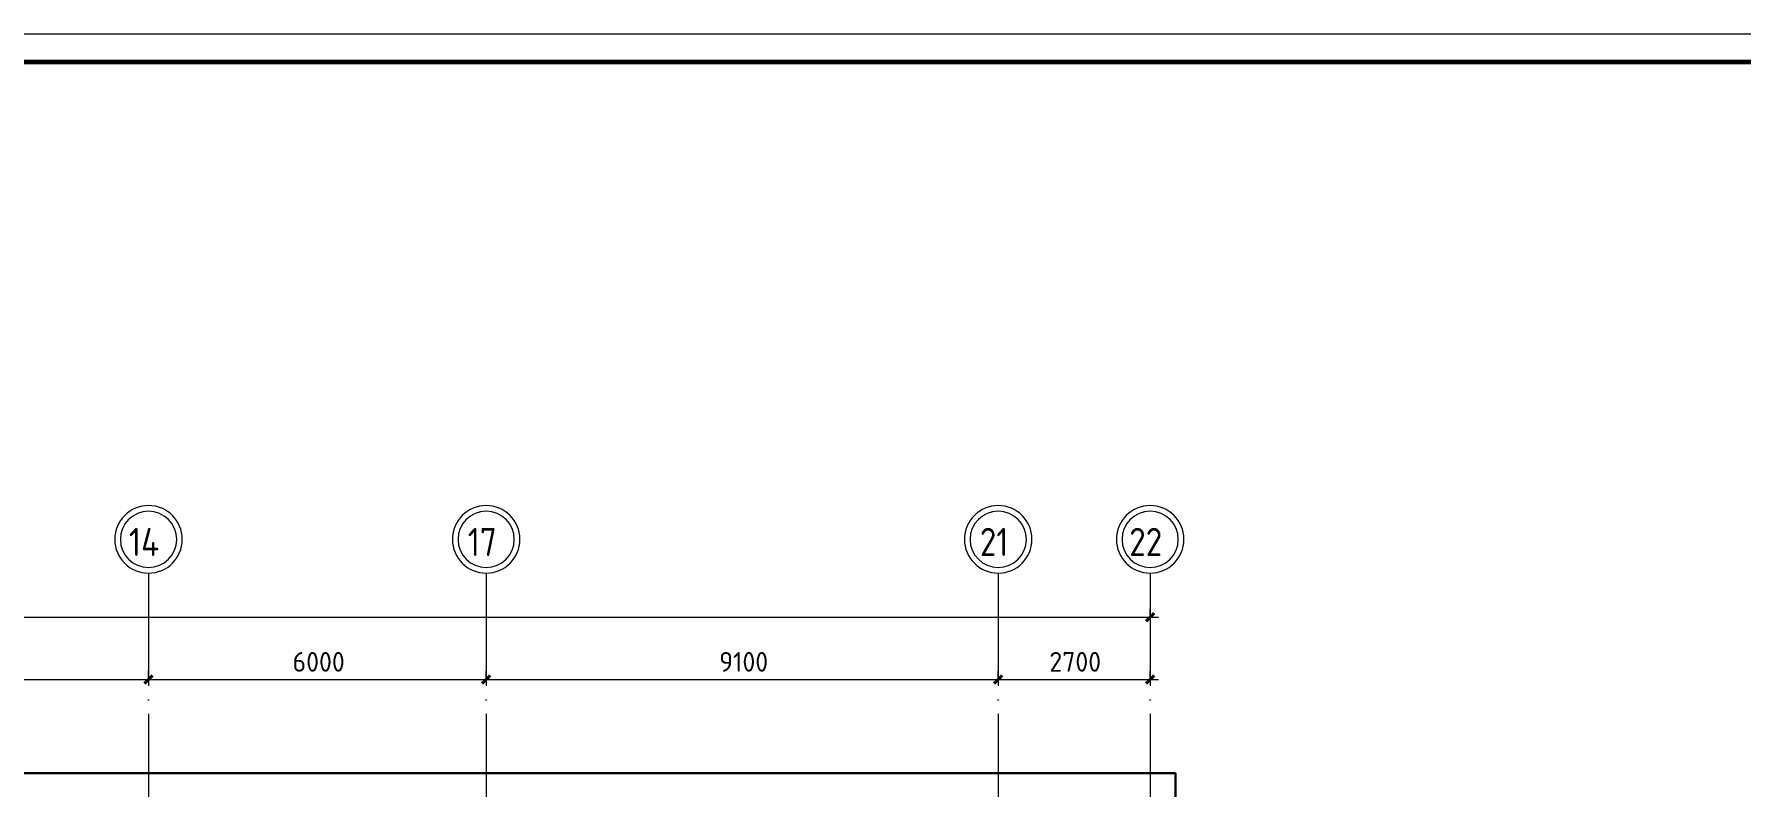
# Model space of a CAD drawing. Header units: millimetres. Extents: x -495897 to 1376592, y -28539 to 470976.
# Drawn here: x -198057 to -167726, y 386570 to 399942 of the extents above; entities that cross this region are included whole.
import ezdxf

# ---------------------------------------------------------------- set-up
doc = ezdxf.new("R2010")
doc.units = ezdxf.units.MM
doc.linetypes.add('ADSK_Линия сетки', pattern=[25, 20, -2.5, 0, -2.5])
for name, color, linetype, lineweight in [('Оси', 252, 'Continuous', 9), ('ОФ_рамка', 8, 'Continuous', 60), ('Размеры', 7, 'Continuous', 9), ('Стены наружные', 7, 'Continuous', 18)]:
    doc.layers.add(name, color=color, linetype=linetype, lineweight=lineweight)
doc.styles.add('GOST Common', font='', dxfattribs={"width": 0.9, "height": 500})
doc.styles.add('GOST Common_1', font='', dxfattribs={"height": 250})
doc.styles.get('GOST Common').set_extended_font_data('GOST type B')
doc.styles.get('GOST Common_1').set_extended_font_data('GOST type B')

# ---------------------------------------------------------------- blocks, each defined once
blk = doc.blocks.new('А0')
at = {"layer": 'ОФ_рамка', "color": 0, "linetype": 'Continuous', "lineweight": 5, "ltscale": 100}
blk.add_lwpolyline([(341068, -309617), (222168, -309617)], dxfattribs=at)
at = {"layer": 'ОФ_рамка', "color": 0, "linetype": 'Continuous', "ltscale": 100}
blk.add_lwpolyline([(340568, -310117), (224168, -310117)], dxfattribs=at)
blk = doc.blocks.new('подвал')
at = {"layer": 'Оси', "color": 251, "linetype": 'ADSK_Линия сетки', "ltscale": 100, "true_color": 0x636466}
for p, q in [((-195267, 29968), (-195267, -28468)), ((-189267, 29968), (-189267, -28468)), ((-180167, 29968), (-180167, 10062)), ((-177467, 29968), (-177467, 10062))]:
    blk.add_line(p, q, dxfattribs=at)
at = {"layer": 'Оси', "color": 251, "lineweight": 20, "true_color": 0x636466}
for centre, radius, start, end in [((-195267, 30568), 600, 0, 180), ((-195267, 30568), 500, 0, 180), ((-189267, 30568), 600, 0, 180), ((-189267, 30568), 500, 0, 180), ((-180167, 30568), 600, 0, 180), ((-180167, 30568), 500, 0, 180), ((-177467, 30568), 600, 0, 180), ((-177467, 30568), 500, 0, 180), ((-195267, 30568), 600, 180, 0), ((-195267, 30568), 500, 180, 0), ((-189267, 30568), 600, 180, 0), ((-189267, 30568), 500, 180, 0), ((-180167, 30568), 600, 180, 0), ((-180167, 30568), 500, 180, 0), ((-177467, 30568), 600, 180, 0), ((-177467, 30568), 500, 180, 0)]:
    blk.add_arc(centre, radius, start, end, dxfattribs=at)
at = {"layer": 'Размеры', "color": 251, "lineweight": 20, "true_color": 0x636466}
for p, q in [((-231217, 29184), (-177317, 29184)), ((-177467, 29184), (-177467, 29334)), ((-177467, 29184), (-177467, 29134)), ((-195267, 28080), (-195267, 28230)), ((-195267, 28080), (-195267, 28230)), ((-189267, 28080), (-189267, 28230)), ((-189267, 28080), (-189267, 28230)), ((-180167, 28080), (-180167, 28230)), ((-180167, 28080), (-180167, 28230)), ((-177467, 28080), (-177467, 28230)), ((-201217, 28080), (-195267, 28080)), ((-195267, 28080), (-195267, 28030)), ((-195267, 28080), (-189267, 28080)), ((-195267, 28080), (-195267, 28030)), ((-189267, 28080), (-189267, 28030)), ((-189267, 28080), (-180167, 28080)), ((-189267, 28080), (-189267, 28030)), ((-180167, 28080), (-180167, 28030)), ((-180167, 28080), (-177317, 28080)), ((-180167, 28080), (-180167, 28030)), ((-177467, 28080), (-177467, 28030))]:
    blk.add_line(p, q, dxfattribs=at)
at = {"layer": 'Размеры', "color": 251, "lineweight": 40, "true_color": 0x636466}
for p, q in [((-177467, 29184), (-177538, 29113)), ((-177467, 29184), (-177396, 29255)), ((-195267, 28080), (-195338, 28009)), ((-195267, 28080), (-195338, 28009)), ((-195267, 28080), (-195196, 28151)), ((-195267, 28080), (-195196, 28151)), ((-189267, 28080), (-189338, 28009)), ((-189267, 28080), (-189338, 28009)), ((-189267, 28080), (-189196, 28151)), ((-189267, 28080), (-189196, 28151)), ((-180167, 28080), (-180238, 28009)), ((-180167, 28080), (-180238, 28009)), ((-180167, 28080), (-180096, 28151)), ((-180167, 28080), (-180096, 28151)), ((-177467, 28080), (-177538, 28009)), ((-177467, 28080), (-177396, 28151))]:
    blk.add_line(p, q, dxfattribs=at)
at = {"layer": 'Стены наружные', "color": 251, "lineweight": 30, "true_color": 0x636466}
for q in [(-231517, 26412), (-177017, 22697)]:
    blk.add_line((-177017, 26412), q, dxfattribs=at)
at = {"layer": 'Оси', "color": 251, "true_color": 0x636466, "style": 'GOST Common', "width": 0.9}
for s, p in [('14', (-195615, 30272)), ('17', (-189594, 30272)), ('21', (-180494, 30272)), ('22', (-177839, 30272))]:
    blk.add_text(s, height=500, dxfattribs=at).set_placement(p)
at = {"layer": 'Размеры', "color": 251, "lineweight": 20, "true_color": 0x636466, "char_height": 350, "attachment_point": 1, "line_spacing_factor": 1.022761, "style": 'GOST Common_1'}
for s, insert, width in [('6000', (-192708, 28567), 1059.58), ('9100', (-185126, 28567), 980.83), ('2700', (-179258, 28567), 1059.58)]:
    blk.add_mtext(s, dxfattribs=dict(at, insert=insert, width=width))

msp = doc.modelspace()

# ---------------------------------------------------------------- block references
msp.add_blockref('подвал', (-756.474, 360398.765))
at = {"layer": 'ОФ_рамка', "color": 0, "lineweight": -2}
msp.add_blockref('А0', (-482733.888, 709559.02), dxfattribs=at)

doc.saveas('drawing.dxf')
